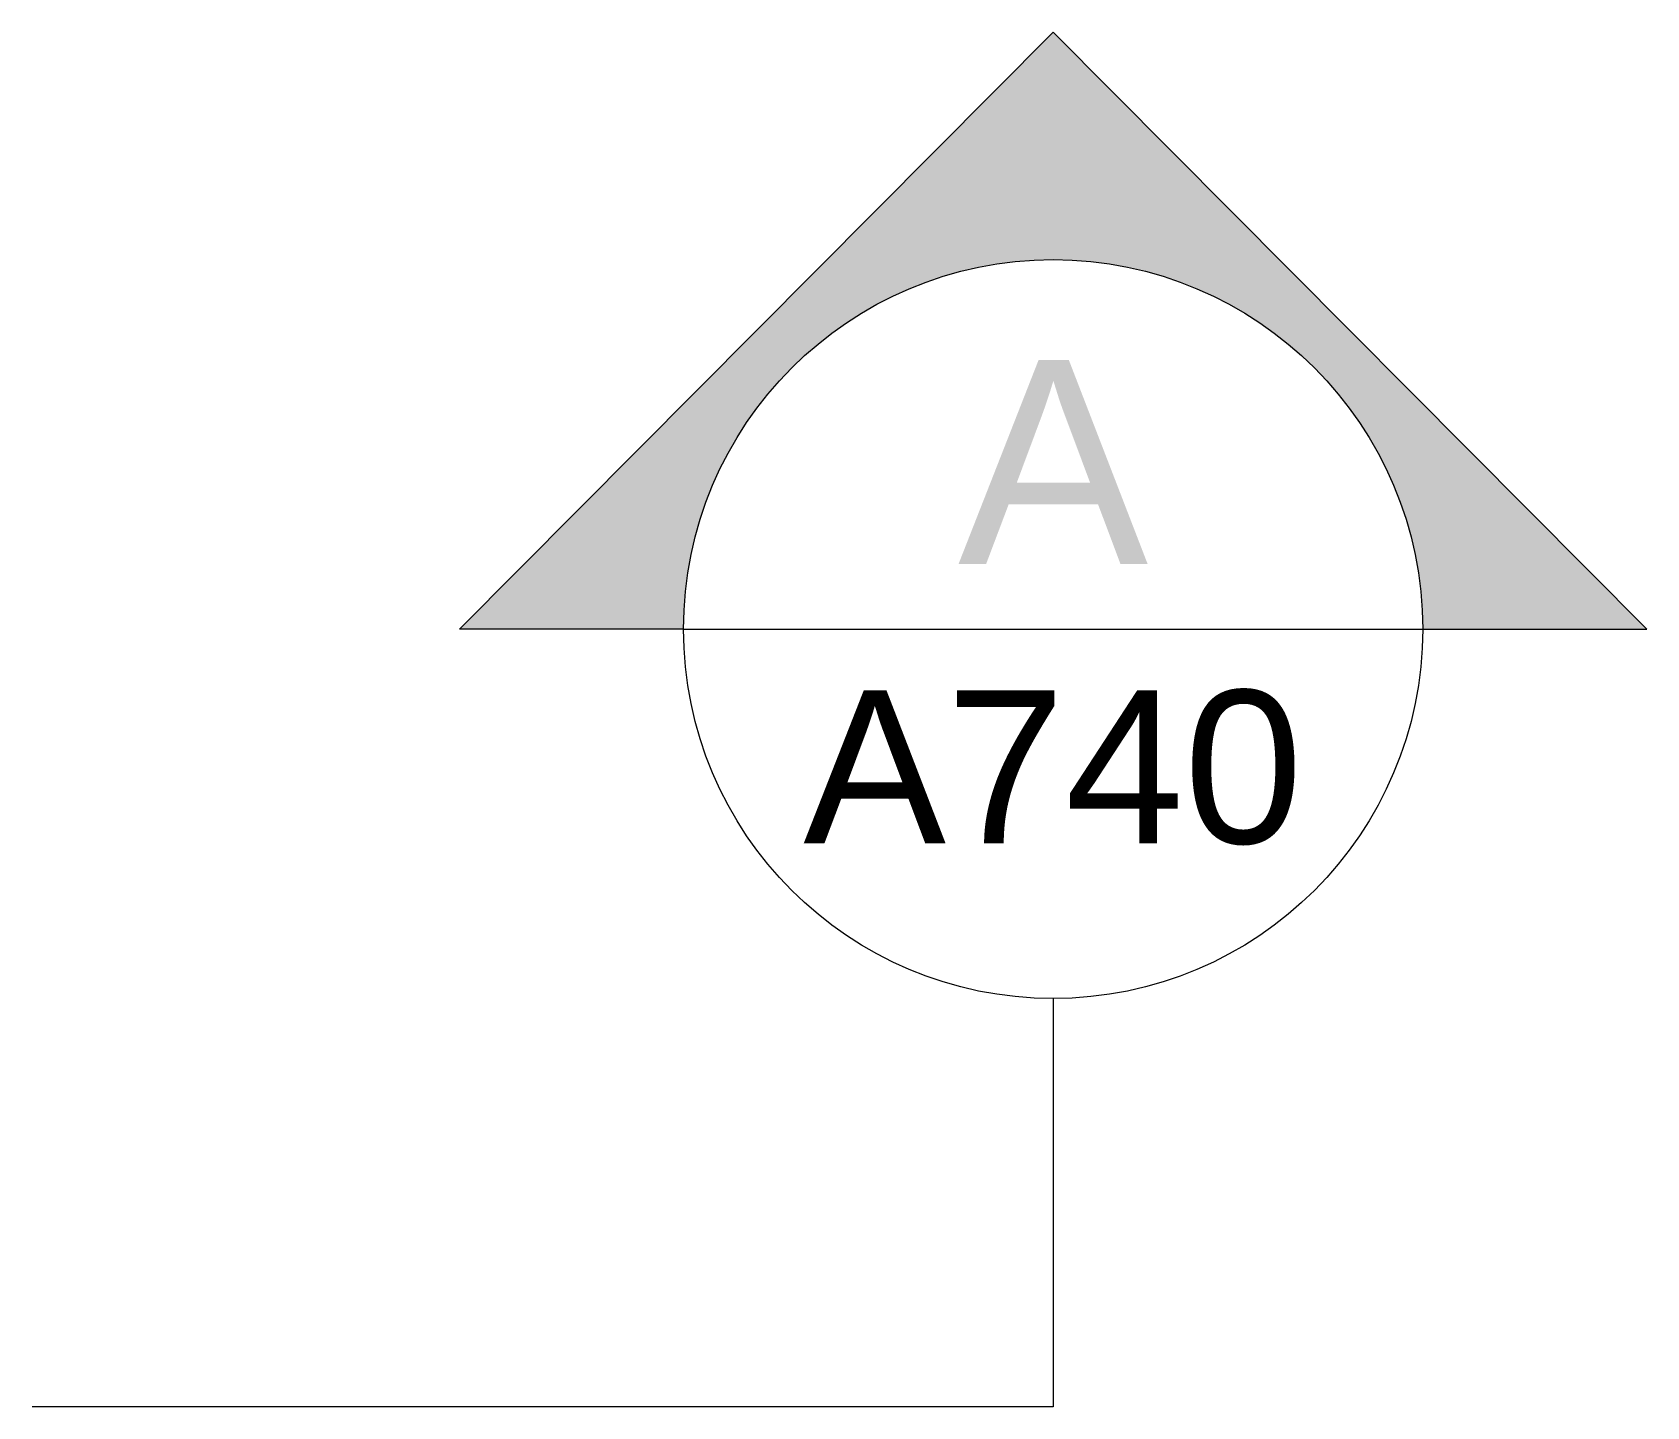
# Model space of a CAD drawing. Header units: centimetres. Extents: x 1319 to 4062, y 3050 to 4081.
# Drawn here: x 2151.22 to 2167.03, y 3932.31 to 3945.78 of the extents above; entities that cross this region are included whole.
import ezdxf
from ezdxf.enums import TextEntityAlignment as Align

# ---------------------------------------------------------------- set-up
doc = ezdxf.new("R2010")
doc.units = ezdxf.units.CM
doc.layers.get('0').update_dxf_attribs({"color": 3})
doc.layers.add('A-ANNO-SYMB', color=3, linetype='Continuous', lineweight=18)
doc.styles.add('ARIAL', font='arial.ttf')
doc.styles.get("Standard").update_dxf_attribs({"font": 'arial.ttf'})

# ---------------------------------------------------------------- blocks, each defined once
blk = doc.blocks.new('SYMBOL')
at = {"layer": 'A-ANNO-SYMB', "linetype": 'Continuous', "lineweight": 20}
h = blk.add_hatch(color=256, dxfattribs=at)
h.dxf.hatch_style = 1
h.paths.add_polyline_path([(11.20627, 4.94812), (11.31599, 4.94812, -1), (11.67803, 4.94812), (11.78775, 4.94812), (11.49701, 5.24054)])
at = {"linetype": 'Continuous', "lineweight": 20}
blk.add_line((11.31599, 4.94812), (11.67803, 4.94812), dxfattribs=at)
at = {"layer": 'A-ANNO-SYMB', "linetype": 'Continuous', "lineweight": 20}
for p, q in [((11.20627, 4.94812), (11.49701, 5.24054)), ((11.78775, 4.94812), (11.49701, 5.24054)), ((11.31599, 4.94812), (11.20627, 4.94812)), ((11.67803, 4.94812), (11.78775, 4.94812))]:
    blk.add_line(p, q, dxfattribs=at)
blk.add_circle((11.49701, 4.94812), 0.18102, dxfattribs=at)
for tag, p in [('TAVOLA', (11.49701, 5.07999)), ('SEZIONE', (11.49701, 4.91812))]:
    blk.add_attdef(tag, text='', height=0.1, dxfattribs=at).set_placement(p, align=Align.TOP_CENTER)

msp = doc.modelspace()

# ---------------------------------------------------------------- linework, layer by layer
at = {"layer": 'A-ANNO-SYMB'}
for p, q in [((2161.215, 3936.311), (2161.215, 3932.311)), ((2161.215, 3932.311), (2151.215, 3932.311))]:
    msp.add_line(p, q, dxfattribs=at)

# ---------------------------------------------------------------- block references
at = {"layer": 'A-ANNO-SYMB', "linetype": 'Continuous', "lineweight": 20}
ref = msp.add_blockref('SYMBOL', (1931.275, 3840.969), dxfattribs=dict(at, xscale=20, yscale=20, zscale=20))
ref.add_attrib('SEZIONE', 'A', dxfattribs={"layer": '0', "linetype": 'Continuous', "lineweight": 20, "height": 2, "style": 'ARIAL'}).set_placement((2161.215, 3942.569), align=Align.TOP_CENTER)
ref.add_attrib('TAVOLA', 'A740', dxfattribs={"layer": '0', "linetype": 'Continuous', "lineweight": 20, "height": 1.5, "style": 'ARIAL'}).set_placement((2161.215, 3939.332), align=Align.TOP_CENTER)

doc.saveas('drawing.dxf')
